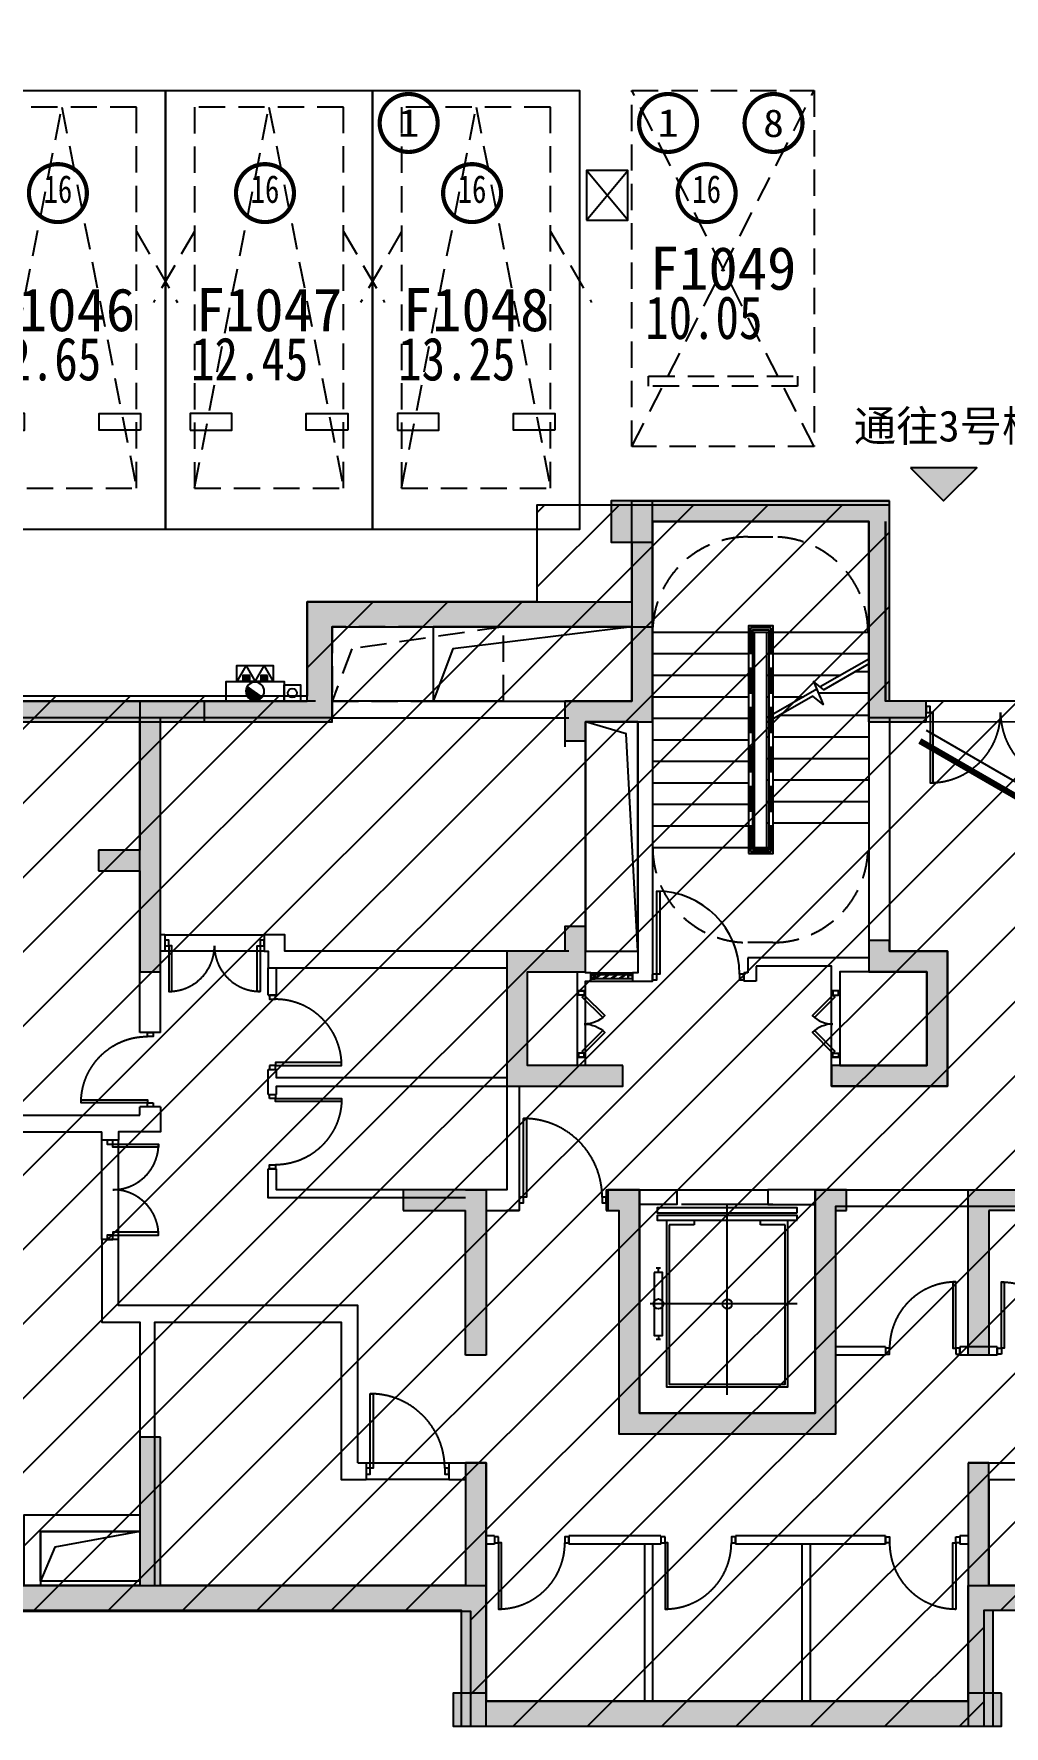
# Model space of a CAD drawing. Header units: millimetres. Extents: x 693907 to 1906102, y -24098 to 332602.
# Drawn here: x 885797 to 897510, y 150710 to 171151 of the extents above; entities that cross this region are included whole.
import ezdxf
from ezdxf.enums import TextEntityAlignment as Align
from ezdxf.xclip import XClip

# ---------------------------------------------------------------- set-up
doc = ezdxf.new("R2010")
doc.units = ezdxf.units.MM
doc.header["$LTSCALE"] = 100
doc.header["$XCLIPFRAME"] = 0
for name, pattern in [('A6-DK-B1F$0$$0$HIDDEN2', [4.7625, 3.175, -1.5875]), ('A6-DK-B1F$0$HIDDEN2', [4.7625, 3.175, -1.5875]), ('X3-B1F$0$HIDDEN2', [4.7625, 3.175, -1.5875]), ('XG-130-CORE-B1F(5400)$0$XG-14CORE-SF$0$X1-CORE-SF$0$HIDDEN2', [4.7625, 3.175, -1.5875])]:
    doc.linetypes.add(name, pattern=pattern)
doc.layers.get('Defpoints').update_dxf_attribs({"color": 189})
for name, color, linetype in [('-ACO-TTLB', 153, 'Continuous'), ('3#-HW-B1F$0$S-HATCH-X', 251, 'Continuous'), ('3#-W-B1F$0$S-COLUMN-S', 2, 'Continuous'), ('3#-W-B1F$0$S-WALL-S', 4, 'Continuous'), ('A-HATCH', 251, 'Continuous'), ('A-ROOM-IDEN', 31, 'Continuous'), ('A-WIND-IDEN', 244, 'Continuous'), ('A6-DK-B1F$0$$0$A-PRKG', 175, 'A6-DK-B1F$0$$0$HIDDEN2'), ('A6-DK-B1F$0$A-PRKG', 175, 'A6-DK-B1F$0$HIDDEN2'), ('A6-DK-B1F$0$A-PRKG-SIGN', 252, 'Continuous'), ('A6-DK-renfang-B1F$0$-ACO-LINE', 137, 'Continuous'), ('A6-DK-renfang-B1F$0$PUB_HATCH', 8, 'Continuous'), ('A6-DK-renfang-B1F$0$WALL', 9, 'Continuous'), ('A6-W-B1$0$S-WALL-S', 4, 'Continuous'), ('a_parking_number', 120, 'Continuous'), ('a_parking_price', 211, 'Continuous'), ('TP-DK-1(xhs)$0$P-J-DIM-L', 70, 'Continuous'), ('TP-DK-1(xhs)$0$P-X-L', 240, 'Continuous'), ('TP-DK-1(xhs)$0$P-X-M', 2, 'Continuous'), ('TP-DK-1(xhs)$0$P-X-X', 1, 'Continuous'), ('X3-B1F$0$A-HOLE-FLOR', 242, 'Continuous'), ('X3-B1F$0$A-VOID', 221, 'X3-B1F$0$HIDDEN2'), ('X3-B1F$0$xref(dwg引用图层)', 7, 'Continuous'), ('XA6-130-N-B1F$0$A-DOOR', 190, 'Continuous'), ('XA6-130-N-B1F$0$A-HOLE-FLOR', 242, 'Continuous'), ('XA6-130-N-B1F$0$A-STAIR', 142, 'Continuous'), ('XA6-130-N-B1F$0$A-WALL', 2, 'Continuous'), ('XG-130-CORE-B1F(5400)$0$A-DOOR', 190, 'Continuous'), ('XG-130-CORE-B1F(5400)$0$A-EVTR', 193, 'Continuous'), ('XG-130-CORE-B1F(5400)$0$A-HOLE-FLOR', 242, 'Continuous'), ('XG-130-CORE-B1F(5400)$0$A-SILL', 135, 'Continuous'), ('XG-130-CORE-B1F(5400)$0$A-STAIR', 142, 'Continuous'), ('XG-130-CORE-B1F(5400)$0$A-WALL', 2, 'Continuous'), ('XG-130-CORE-B1F(5400)$0$XG-14CORE-SF$0$A-STAIR', 142, 'Continuous'), ('XG-130-CORE-B1F(5400)$0$XG-14CORE-SF$0$X1-CORE-SF$0$A-INDEX', 134, 'Continuous'), ('XG-130-CORE-B1F(5400)$0$XG-14CORE-SF$0$X1-CORE-SF$0$A-RAIL', 55, 'Continuous'), ('XG-130-CORE-B1F(5400)$0$XG-14CORE-SF$0$X1-CORE-SF$0$A-STAIR', 142, 'Continuous'), ('XG-130-CORE-B1F(5400)$0$XU-3A-28F-SF$0$A-WIND', 126, 'Continuous'), ('xref(dwg引用图层)', 7, 'Continuous')]:
    doc.layers.add(name, color=color, linetype=linetype)
for name, color, linetype, plot in [('3#-HW-B1F$0$S-EDIT', 241, 'Continuous', False), ('A6-W-B1$0$S-EDIT', 241, 'Continuous', False), ('XG-130-CORE-B1F(5400)$0$XG-14CORE-SF$0$X1-CORE-SF$0$-ACO-PLTW', 220, 'XG-130-CORE-B1F(5400)$0$XG-14CORE-SF$0$X1-CORE-SF$0$HIDDEN2', False)]:
    doc.layers.add(name, color=color, linetype=linetype, plot=plot)
doc.layers.add('LVTRY', color=6, linetype='Continuous', lineweight=18)
doc.layers.add('PUB_TEXT', color=7, linetype='Continuous', lineweight=15)
doc.styles.add('-黑体', font='simhei.ttf')
doc.styles.add('华文细黑', font='STXIHEI.TTF')
doc.styles.add('黑体', font='simhei.ttf', dxfattribs={"width": 0.8})

# ---------------------------------------------------------------- blocks, each defined once
blk = doc.blocks.new('*U139')
for points in [[(-965, 985), (-965, 35), (-1000, 35), (-1000, 985)], [(-1000, 35), (-1050, 35), (-1050, -35), (-1000, -35)], [(0, 35), (-50, 35), (-50, -35), (0, -35)]]:
    blk.add_lwpolyline(points, close=True)
blk.add_arc((-1000, 35), 950, 0, 90)
blk = doc.blocks.new('*U133')
at = {"linetype": 'ByBlock', "lineweight": -2}
for points in [[(0, -35), (50, -35), (50, 35), (0, 35)], [(1150, -35), (1200, -35), (1200, 35), (1150, 35)], [(85, -585), (85, -35), (50, -35), (50, -585)], [(1115, -585), (1115, -35), (1150, -35), (1150, -585)]]:
    blk.add_lwpolyline(points, close=True, dxfattribs=at)
for centre, start, end in [((50, -35), 270, 0), ((1150, -35), 180, 270)]:
    blk.add_arc(centre, 550, start, end, dxfattribs=at)
blk = doc.blocks.new('*U132')
for points in [[(-850, 35), (-900, 35), (-900, -35), (-850, -35)], [(0, 35), (-50, 35), (-50, -35), (0, -35)], [(-815, -835), (-815, -35), (-850, -35), (-850, -835)]]:
    blk.add_lwpolyline(points, close=True)
blk.add_arc((-850, -35), 800, 270, 0)
blk = doc.blocks.new('*U134')
for points in [[(-850, 35), (-900, 35), (-900, -35), (-850, -35)], [(0, 35), (-50, 35), (-50, -35), (0, -35)], [(-815, -835), (-815, -35), (-850, -35), (-850, -835)]]:
    blk.add_lwpolyline(points, close=True)
blk.add_arc((-850, -35), 800, 270, 0)
blk = doc.blocks.new('*U141')
for points in [[(-900, 35), (-850, 35), (-850, -35), (-900, -35)], [(-50, 35), (0, 35), (0, -35), (-50, -35)], [(-85, -835), (-85, -35), (-50, -35), (-50, -835)]]:
    blk.add_lwpolyline(points, close=True)
blk.add_arc((-50, -35), 800, 180, 270)
blk = doc.blocks.new('*U142')
at = {"linetype": 'ByBlock', "lineweight": -2}
for points in [[(0, -35), (50, -35), (50, 35), (0, 35)], [(1750, -35), (1800, -35), (1800, 35), (1750, 35)], [(85, -885), (85, -35), (50, -35), (50, -885)], [(1715, -885), (1715, -35), (1750, -35), (1750, -885)]]:
    blk.add_lwpolyline(points, close=True, dxfattribs=at)
for centre, start, end in [((50, -35), 270, 0), ((1750, -35), 180, 270)]:
    blk.add_arc(centre, 850, start, end, dxfattribs=at)
blk = doc.blocks.new('*U144')
for points in [[(-85, 835), (-85, 35), (-50, 35), (-50, 835)], [(-900, -35), (-850, -35), (-850, 35), (-900, 35)], [(-50, -35), (0, -35), (0, 35), (-50, 35)]]:
    blk.add_lwpolyline(points, close=True)
blk.add_arc((-50, 35), 800, 90, 180)
blk = doc.blocks.new('*U136')
at = {"color": 0, "linetype": 'ByBlock', "lineweight": -2}
for points in [[(85, 935), (85, 35), (50, 35), (50, 935)], [(50, 35), (0, 35), (0, -35), (50, -35)], [(1000, 35), (950, 35), (950, -35), (1000, -35)]]:
    blk.add_lwpolyline(points, close=True, dxfattribs=at)
blk.add_arc((50, 35), 900, 360, 90, dxfattribs=at)
blk = doc.blocks.new('XA6-130-N-B1F')
at = {"layer": 'XA6-130-N-B1F$0$A-HOLE-FLOR'}
for points in [[(5880, 13190), (7950, 13190), (7950, 12290), (5880, 12290)], [(2360, 2260), (3560, 2260), (3560, 1660), (2360, 1660)]]:
    blk.add_lwpolyline(points, close=True, dxfattribs=at)
at = {"layer": 'XA6-130-N-B1F$0$A-HOLE-FLOR', "elevation": 0}
blk.add_lwpolyline([(7950, 13190), (6066, 12979), (5880, 12290)], dxfattribs=at)
at = {"layer": 'XA6-130-N-B1F$0$A-HOLE-FLOR'}
blk.add_lwpolyline([(3560, 2260), (2533, 2073), (2360, 1660)], dxfattribs=at)
at = {"layer": 'XA6-130-N-B1F$0$A-STAIR'}
for points in [[(3860, 9470), (5060, 9470)], [(5060, 9270), (3860, 9270)], [(3100, 5790), (3100, 6990)], [(3300, 5790), (3300, 6990)], [(6290, 3090), (7290, 3090)], [(7290, 2890), (6290, 2890)]]:
    blk.add_lwpolyline(points, dxfattribs=at)
at = {"layer": 'XA6-130-N-B1F$0$A-WALL'}
for p, q in [((12560, 14460), (12560, 12290)), ((12360, 14260), (12360, 9200))]:
    blk.add_line(p, q, dxfattribs=at)
for points in [[(13050, 12290), (12560, 12290), (12560, 14460)], [(13050, 12090), (12360, 12090), (12360, 14260)], [(9500, 13390), (5680, 13390), (5680, 12290), (700, 12290), (700, 10490), (700, 10490)], [(9500, 13190), (5880, 13190), (5880, 12090), (900, 12090), (900, 10290), (900, 10290), (900, 7090), (150, 7090), (150, 1610), (7740, 1610), (7740, 210), (13560, 210), (13560, 1610), (29020, 1610), (29020, 210), (34840, 210), (34840, 1610), (42480, 1610)], [(13050, 12090), (13050, 12290)], [(3560, 8290), (3560, 12090)], [(3810, 8290), (3810, 12090)], [(5880, 12090), (8740, 12090)], [(9190, 6390), (9590, 6390), (9590, 3690), (11710, 3690), (11710, 6390), (15990, 6390), (15990, 12090)], [(12610, 12090), (12610, 9270)], [(700, 10490), (700, 10490), (700, 7290), (-100, 7290), (-100, 1310), (7440, 1310), (7440, -90), (13860, -90), (13860, 1310), (28720, 1310), (28720, -90), (35140, -90), (35140, 1310), (42680, 1310)], [(3860, 9470), (3810, 9470)], [(3860, 9470), (3860, 9270)], [(7990, 9270), (5310, 9270), (5310, 9470), (5060, 9470), (5060, 9270), (5110, 9270), (5110, 9070), (7990, 9070)], [(3860, 9270), (3810, 9270)], [(8740, 9270), (7990, 9270), (7990, 6390), (5210, 6390), (5210, 6640)], [(8740, 9270), (7990, 9270), (7990, 7700)], [(5110, 8740), (5110, 9070)], [(5210, 8740), (5210, 9070)], [(5110, 8740), (5210, 8740)], [(12100, 6190), (16190, 6190), (16190, 8400)], [(3810, 8290), (3560, 8290)], [(5110, 7840), (5210, 7840)], [(5110, 7540), (5110, 7840)], [(7990, 7740), (5210, 7740), (5210, 7840)], [(5210, 7540), (5210, 7640), (7990, 7640)], [(8140, 7640), (8140, 6140), (7990, 6140)], [(3810, 7390), (3810, 7090), (3300, 7090), (3300, 6990), (3100, 6990)], [(3560, 7290), (3560, 7390)], [(3810, 7390), (3560, 7390)], [(5110, 7540), (5210, 7540)], [(900, 7290), (3560, 7290)], [(900, 7090), (3100, 7090)], [(3100, 6990), (3100, 7090)], [(7490, 6290), (5110, 6290), (5110, 6640)], [(5110, 6640), (5210, 6640)], [(9190, 6390), (9190, 6140)], [(7740, 6140), (8140, 6140)], [(9190, 6140), (9340, 6140), (9340, 3440), (11960, 3440), (11960, 6190), (12100, 6190)], [(6190, 3090), (6190, 4990), (3300, 4990), (3300, 5790), (3100, 5790), (3100, 4790), (3560, 4790), (3560, 1610)], [(3740, 1610), (3740, 4790), (5990, 4790), (5990, 2890), (6290, 2890)], [(12560, 4490), (11960, 4490)], [(12560, 4390), (11960, 4390)], [(12560, 4490), (12560, 4390)], [(13460, 4490), (13460, 4390)], [(13910, 4490), (13460, 4490)], [(13910, 4390), (13460, 4390)], [(13910, 4490), (13910, 4390)], [(6190, 3090), (6290, 3090)], [(6290, 3090), (6290, 2890)], [(7290, 3090), (7290, 2890)], [(7290, 3090), (7740, 3090), (7740, 1610)], [(13560, 3090), (16390, 3090)], [(13560, 3090), (13560, 1610)], [(7290, 2890), (7490, 2890), (7490, 1610)], [(13810, 2890), (13810, 1610)], [(13810, 2890), (16390, 2890)], [(3560, 2460), (2160, 2460), (2160, 1610)], [(3560, 2260), (2360, 2260), (2360, 1610)], [(7840, 2210), (7740, 2210)], [(7840, 2110), (7740, 2110)], [(7840, 2210), (7840, 2110)], [(9850, 2210), (8740, 2210)], [(8740, 2210), (8740, 2110)], [(9850, 2110), (8740, 2110)], [(9650, 2110), (9650, 210)], [(9750, 2110), (9750, 210)], [(9850, 2210), (9850, 2110)], [(12560, 2210), (10750, 2210)], [(10750, 2210), (10750, 2110)], [(12560, 2110), (10750, 2110)], [(11550, 2110), (11550, 210)], [(11650, 2110), (11650, 210)], [(12560, 2210), (12560, 2110)], [(13560, 2210), (13460, 2210)], [(13460, 2210), (13460, 2110)], [(13560, 2110), (13460, 2110)]]:
    blk.add_lwpolyline(points, dxfattribs=at)
at = {"layer": 'XA6-130-N-B1F$0$A-DOOR'}
for name, p in [('*U142', (13050, 12190)), ('*U133', (3860, 9370)), ('*U139', (9190, 6265)), ('*U144', (13460, 4440)), ('*U136', (6290, 2990)), ('*U134', (8740, 2160)), ('*U134', (10750, 2160)), ('*U141', (13460, 2160))]:
    blk.add_blockref(name, p, dxfattribs=at)
at = {"layer": 'XA6-130-N-B1F$0$A-DOOR', "rotation": 90}
for name, p in [('*U134', (5160, 8740)), ('*U133', (3200, 5790))]:
    blk.add_blockref(name, p, dxfattribs=at)
at = {"layer": 'XA6-130-N-B1F$0$A-DOOR', "xscale": -1}
for name, p, rotation in [('*U132', (3685, 8290), 270), ('*U134', (5160, 6640), 90)]:
    blk.add_blockref(name, p, dxfattribs=dict(at, rotation=rotation))
blk.add_blockref('*U144', (13910, 4440), dxfattribs=at)
blk = doc.blocks.new('*U150')
for p, q in [((-25, 0), (-25, 500)), ((25, 0), (25, 500))]:
    blk.add_line(p, q)
for points in [[(25, 500), (-25, 500), (-25, 450), (25, 450)], [(25, 500), (-25, 500), (-25, 450), (25, 450)], [(22, 497), (-22, 497), (-22, 453), (22, 453)], [(22, 497), (-22, 497), (-22, 453), (22, 453)], [(16, 395), (13, 395), (13, 399), (-16, 445), (-16, 450), (-13, 450), (-13, 446), (16, 400), (16, 395)], [(16, 295), (13, 295), (13, 299), (-16, 345), (-16, 350), (-13, 350), (-13, 346), (16, 300), (16, 295)], [(16, 195), (13, 195), (13, 199), (-16, 245), (-16, 250), (-13, 250), (-13, 246), (16, 200), (16, 195)], [(25, 0), (-25, 0), (-25, 50), (25, 50)], [(25, 0), (-25, 0), (-25, 50), (25, 50)], [(22, 3), (-22, 3), (-22, 47), (22, 47)], [(22, 3), (-22, 3), (-22, 47), (22, 47)], [(16, 95), (13, 95), (13, 99), (-16, 145), (-16, 150), (-13, 150), (-13, 146), (16, 100), (16, 95)]]:
    blk.add_lwpolyline(points, close=True)
blk = doc.blocks.new('*U151')
for points in [[(-1100, -35), (-1050, -35), (-1050, 35), (-1100, 35)], [(-50, -35), (0, -35), (0, 35), (-50, 35)], [(-85, -1035), (-85, -35), (-50, -35), (-50, -1035)]]:
    blk.add_lwpolyline(points, close=True)
blk.add_arc((-50, -35), 1000, 180, 270)
blk = doc.blocks.new('XG-130-CORE-B1F(5400)$0$DT-YL')
for p, q in [((13512, 6200), (12412, 6200)), ((12962, 3900), (12962, 6200)), ((12562, 5955), (12262, 5955)), ((12562, 6010), (12562, 5955)), ((13362, 5955), (13362, 6010)), ((13662, 5955), (13362, 5955)), ((12156, 5430), (12106, 5430)), ((12131, 5380), (12131, 5430)), ((13806, 5000), (12031, 5000)), ((12156, 4570), (12106, 4570)), ((12131, 4620), (12131, 4570))]:
    blk.add_line(p, q)
for points in [[(13806, 6100), (13806, 6160), (12118, 6160), (12118, 6100)], [(13806, 6010), (13806, 6070), (12118, 6070), (12118, 6010)], [(12081, 5380), (12081, 4620), (12181, 4620), (12181, 5380)]]:
    blk.add_lwpolyline(points, close=True)
for points in [[(12231, 6010), (12231, 4000), (13693, 4000), (13693, 6010)], [(12262, 5955), (12262, 4030), (13662, 4030), (13662, 5955)]]:
    blk.add_lwpolyline(points)
blk.add_circle((12131, 5000), 60)
at = {"extrusion": (0, 0, -1)}
blk.add_ellipse((12962, 5000), major_axis=(60.1, 0), ratio=0.918919, start_param=4.712389, end_param=10.995574, dxfattribs=at)
blk = doc.blocks.new('*U152')
at = {"linetype": 'ByBlock', "lineweight": -2}
for points in [[(322, 258), (75, 10), (50, 35), (297, 282)], [(478, 258), (725, 10), (750, 35), (503, 282)], [(0, 35), (50, 35), (50, -35), (0, -35)], [(800, 35), (750, 35), (750, -35), (800, -35)]]:
    blk.add_lwpolyline(points, close=True, dxfattribs=at)
for centre, start, end in [((50, 35), 0, 45), ((750, 35), 135, 180)]:
    blk.add_arc(centre, 350, start, end, dxfattribs=at)
blk = doc.blocks.new('XG-130-CORE-B1F(5400)')
at = {"layer": 'XG-130-CORE-B1F(5400)$0$A-HOLE-FLOR'}
blk.add_lwpolyline([(8940, 9270), (9570, 9270), (9570, 12040), (8940, 12040)], close=True, dxfattribs=at)
blk.add_lwpolyline([(9570, 9270), (9431, 11895), (8940, 12040)], dxfattribs=at)
at = {"layer": 'XG-130-CORE-B1F(5400)$0$A-SILL'}
for points in [[(9005, 9010), (9505, 9010)], [(9005, 8910), (9505, 8910)]]:
    blk.add_lwpolyline(points, dxfattribs=at)
at = {"layer": 'XG-130-CORE-B1F(5400)$0$A-STAIR'}
blk.add_lwpolyline([(10040, 6390), (11140, 6390)], dxfattribs=at)
at = {"layer": 'XG-130-CORE-B1F(5400)$0$A-WALL'}
for p, q in [((12360, 14460), (12360, 9190)), ((10850, 9010), (10850, 8910)), ((10900, 9190), (10900, 9010)), ((11000, 9090), (11000, 8910))]:
    blk.add_line(p, q, dxfattribs=at)
for points in [[(12360, 14460), (9750, 14460), (9750, 8990)], [(9500, 14160), (9500, 12290), (8690, 12290), (8690, 11740)], [(8940, 8790), (8940, 8910), (9005, 8910), (9005, 9010), (8940, 9010), (8940, 9010), (8940, 9010), (8940, 12040), (9570, 12040), (9570, 9010), (9505, 9010), (9505, 8910), (9750, 8910), (9750, 8990), (9750, 8990)], [(8940, 9570), (8690, 9570), (8690, 9270), (7990, 9270), (7990, 7640), (9390, 7640), (9390, 7890)], [(12610, 9400), (12610, 9270), (13310, 9270), (13310, 7640), (11910, 7640), (11910, 7990), (12010, 7990), (12010, 7890), (13060, 7890), (13060, 9020), (12010, 9020), (12010, 8790), (11910, 8790), (11910, 9090), (11000, 9090)], [(9390, 7890), (8240, 7890), (8240, 9020), (8840, 9020), (8840, 8790)], [(10900, 9010), (10850, 9010)], [(12360, 9190), (10900, 9190)], [(8940, 8790), (8840, 8790)], [(11000, 8910), (10850, 8910)], [(8940, 7890), (8940, 7990), (8840, 7990), (8840, 7890)], [(9590, 6390), (10040, 6390), (10040, 6210), (9590, 6210)], [(11710, 6390), (11140, 6390), (11140, 6210), (11710, 6210), (11710, 3690), (9590, 3690), (9590, 6210)]]:
    blk.add_lwpolyline(points, dxfattribs=at)
at = {"layer": 'XG-130-CORE-B1F(5400)$0$XG-14CORE-SF$0$A-STAIR'}
for p, q in [((8840, 8790), (8840, 7990)), ((8940, 7990), (8940, 8790)), ((11910, 7990), (11910, 8790)), ((12010, 8790), (12010, 7990))]:
    blk.add_line(p, q, dxfattribs=at)
at = {"layer": 'XG-130-CORE-B1F(5400)$0$XG-14CORE-SF$0$X1-CORE-SF$0$-ACO-PLTW'}
blk.add_line((11180, 13175), (10930, 13175), dxfattribs=at)
blk.add_lwpolyline([(10930, 13175), (10930, 10475), (11180, 10475), (11180, 13175)], dxfattribs=at)
at = {"layer": 'XG-130-CORE-B1F(5400)$0$XG-14CORE-SF$0$X1-CORE-SF$0$A-INDEX'}
for points in [[(12360, 12742), (11815, 12428), (11692, 12530), (11808, 12250), (11685, 12352), (11130, 12032)], [(12360, 12800), (11774, 12462)], [(11731, 12437), (11130, 12090)]]:
    blk.add_lwpolyline(points, dxfattribs=at)
at = {"layer": 'XG-130-CORE-B1F(5400)$0$XG-14CORE-SF$0$X1-CORE-SF$0$A-RAIL'}
for points in [[(10905, 10450), (11205, 10450), (11205, 13200), (10905, 13200)], [(10955, 10500), (11155, 10500), (11155, 13150), (10955, 13150)]]:
    blk.add_lwpolyline(points, close=True, dxfattribs=at)
at = {"layer": 'XG-130-CORE-B1F(5400)$0$XG-14CORE-SF$0$X1-CORE-SF$0$A-STAIR'}
for p, q in [((9750, 13125), (10905, 13125)), ((10955, 13125), (11155, 13125)), ((10980, 10525), (10980, 13125)), ((11130, 10525), (11130, 13125)), ((11205, 13125), (12360, 13125)), ((9750, 12865), (10905, 12865)), ((10955, 12865), (10980, 12865)), ((11130, 12865), (11155, 12865)), ((11205, 12865), (12360, 12865)), ((9750, 12605), (10905, 12605)), ((10955, 12605), (10980, 12605)), ((11130, 12605), (11155, 12605)), ((11205, 12605), (12022, 12605)), ((12200, 12650), (12360, 12650)), ((9750, 12345), (10905, 12345)), ((10955, 12345), (10980, 12345)), ((11130, 12345), (11155, 12345)), ((11205, 12345), (11572, 12345)), ((11750, 12390), (12360, 12390)), ((9750, 12085), (10905, 12085)), ((10955, 12085), (10980, 12085)), ((11282, 12120), (12360, 12120)), ((11130, 11860), (11155, 11860)), ((11205, 11860), (12360, 11860)), ((9750, 11825), (10905, 11825)), ((10955, 11825), (10980, 11825)), ((9750, 11565), (10905, 11565)), ((10955, 11565), (10980, 11565)), ((11130, 11600), (11155, 11600)), ((11205, 11600), (12360, 11600)), ((9750, 11305), (10905, 11305)), ((10955, 11305), (10980, 11305)), ((11130, 11340), (11155, 11340)), ((11205, 11340), (12360, 11340)), ((9750, 11045), (10905, 11045)), ((10955, 11045), (10980, 11045)), ((11130, 11080), (11155, 11080)), ((11205, 11080), (12360, 11080)), ((9750, 10785), (10905, 10785)), ((10955, 10785), (10980, 10785)), ((11130, 10820), (11155, 10820)), ((11205, 10820), (12360, 10820)), ((9750, 10525), (10905, 10525)), ((10955, 10525), (11155, 10525))]:
    blk.add_line(p, q, dxfattribs=at)
at = {"layer": 'XG-130-CORE-B1F(5400)$0$XG-14CORE-SF$0$X1-CORE-SF$0$A-STAIR', "linetype": 'XG-130-CORE-B1F(5400)$0$XG-14CORE-SF$0$X1-CORE-SF$0$HIDDEN2'}
for points in [[(10900, 14275), (11200, 14275)], [(11200, 9375), (10900, 9375)]]:
    blk.add_lwpolyline(points, dxfattribs=at)
for centre, start, end in [((10900, 13125), 90, 180), ((11200, 13125), 0, 90), ((10900, 10525), 180, 270), ((11200, 10525), 270, 0)]:
    blk.add_arc(centre, 1150, start, end, dxfattribs=at)
at = {"layer": 'XG-130-CORE-B1F(5400)$0$A-DOOR'}
for name, p, rotation in [('*U151', (9750, 8960), 180), ('*U152', (11960, 7990), 90)]:
    blk.add_blockref(name, p, dxfattribs=dict(at, rotation=rotation))
at = {"layer": 'XG-130-CORE-B1F(5400)$0$A-DOOR', "xscale": -1, "rotation": 270}
blk.add_blockref('*U152', (8890, 7990), dxfattribs=at)
at = {"layer": 'XG-130-CORE-B1F(5400)$0$A-EVTR'}
blk.add_blockref('XG-130-CORE-B1F(5400)$0$DT-YL', (-2312, 10), dxfattribs=at)
at = {"layer": 'XG-130-CORE-B1F(5400)$0$XU-3A-28F-SF$0$A-WIND', "rotation": 90}
blk.add_blockref('*U150', (9505, 8960), dxfattribs=at)
blk = doc.blocks.new('X3-B1F')
at = {"layer": 'X3-B1F$0$A-HOLE-FLOR'}
blk.add_lwpolyline([(7100, 12290), (9500, 12290), (9500, 13190), (7100, 13190)], close=True, dxfattribs=at)
blk.add_lwpolyline([(9500, 13190), (7339, 12923), (7100, 12290)], dxfattribs=at)
at = {"layer": 'X3-B1F$0$A-VOID'}
blk.add_lwpolyline([(5880, 12290), (7950, 12290), (7950, 13190), (5880, 13190)], close=True, dxfattribs=at)
blk.add_lwpolyline([(7950, 13190), (6119, 12923), (5880, 12290)], dxfattribs=at)
ref = blk.add_blockref('XA6-130-N-B1F', (0, 0))
XClip(ref).set_block_clipping_path([(20599.9999999896, 14900), (20599.9999999868, 7290), (19823.7728145606, 7290), (19782.5102840019, 5000), (20800.000000001, 4770.3631118665), (22503.5398546089, 4770.3631118665), (22742.7433272027, 7290.0000000048), (21980.0000000132, 7290.0000000048), (21980.0000000132, 14900), (43579.9999999999, 14900), (43579.9999999999, -2000), (-1000.0000000001, -2000), (-1000.0000000001, 7290.0000000001), (700, 7290.0000000001), (700.000000039, 12290.0000000001), (9499.9999999861, 12290.0000000158), (9649.9999999999, 14900.0000000006)])
at = {"layer": 'X3-B1F$0$xref(dwg引用图层)'}
blk.add_blockref('XG-130-CORE-B1F(5400)', (0, 0), dxfattribs=at)
blk = doc.blocks.new('3#-HW-B1F')
at = {"layer": '3#-HW-B1F$0$S-HATCH-X'}
for points in [[(9750, 14710), (9250, 14710), (9250, 14210), (9750, 14210)], [(12610, 14710), (9750, 14710), (9750, 14460), (12360, 14460), (12360, 13990), (12360, 12040), (13050, 12040), (13050, 12290), (12610, 12290), (12610, 13990)], [(9750, 14210), (9500, 14210), (9500, 12290), (8690, 12290), (8690, 11810), (8940, 11810), (8940, 12040), (9750, 12040)], [(3810, 12040), (4340, 12040), (4340, 12290), (3560, 12290), (3560, 10490), (3060, 10490), (3060, 10240), (3560, 10240), (3560, 9020), (3810, 9020)], [(9390, 7890), (8240, 7890), (8240, 9020), (8940, 9020), (8940, 9570), (8690, 9570), (8690, 9270), (7990, 9270), (7990, 7640), (9390, 7640), (9390, 7710)], [(13310, 9270), (12610, 9270), (12610, 9400), (12360, 9400), (12360, 9020), (13060, 9020), (13060, 7890), (11910, 7890), (11910, 7710), (11910, 7640), (13310, 7640)], [(7740, 6390), (7490, 6390), (6740, 6390), (6740, 6140), (7490, 6140), (7490, 4390), (7740, 4390)], [(11960, 6140), (12090, 6140), (12090, 6390), (11710, 6390), (11710, 3690), (9590, 3690), (9590, 6390), (9210, 6390), (9210, 6140), (9340, 6140), (9340, 3440), (11960, 3440)], [(13810, 6140), (14560, 6140), (14560, 6390), (13810, 6390), (13560, 6390), (13560, 4390), (13810, 4390)], [(29020, 1610), (29020, 3090), (28770, 3090), (28770, 1610), (25090, 1610), (25090, 4200), (24840, 4200), (24840, 1610), (17740, 1610), (17740, 4200), (17490, 4200), (17490, 1610), (13810, 1610), (13810, 3090), (13560, 3090), (13560, 1610), (13560, 310), (13860, 310), (13860, 1310), (28720, 1310), (28720, 310), (29020, 310)], [(7740, 1610), (7740, 3090), (7490, 3090), (7490, 1610), (3810, 1610), (3810, 3400), (3560, 3400), (3560, 1610), (150, 1610), (150, 3310), (-100, 3310), (-100, 1610), (-4528, 1610), (-4528, 1310), (-100, 1310), (150, 1310), (7440, 1310), (7440, 310), (7740, 310)], [(7740, 310), (7340, 310), (7340, -90), (7740, -90)], [(13560, 210), (7740, 210), (7740, -90), (13560, -90)], [(13960, 310), (13560, 310), (13560, 210), (13560, -90), (13860, -90), (13960, -90)]]:
    blk.add_hatch(color=256, dxfattribs=at).paths.add_polyline_path(points)
at = {"layer": '3#-HW-B1F$0$S-EDIT'}
for p, q in [((12610, 14710), (9500, 14710)), ((12610, 13990), (12610, 14710)), ((9750, 14460), (12360, 14460)), ((12360, 14460), (12360, 13990)), ((9500, 14210), (9500, 12290)), ((9750, 12040), (9750, 14210)), ((12360, 13990), (12360, 12040)), ((12610, 12290), (12610, 13990)), ((4340, 12290), (3560, 12290)), ((3560, 12290), (3560, 10490)), ((4340, 12040), (4340, 12290)), ((9500, 12290), (8690, 12290)), ((8690, 12290), (8690, 11810)), ((13050, 12290), (12610, 12290)), ((13050, 12040), (13050, 12290)), ((3810, 9020), (3810, 12040)), ((3810, 12040), (4340, 12040)), ((8940, 11810), (8940, 12040)), ((8940, 12040), (9750, 12040)), ((12360, 12040), (13050, 12040)), ((8690, 11810), (8940, 11810)), ((3560, 10490), (3060, 10490)), ((3060, 10490), (3060, 10240)), ((3060, 10240), (3560, 10240)), ((3560, 10240), (3560, 9020)), ((8940, 9570), (8690, 9570)), ((8690, 9570), (8690, 9270)), ((8940, 9020), (8940, 9570)), ((7990, 9270), (7990, 7640)), ((8690, 9270), (7990, 9270)), ((12610, 9400), (12360, 9400)), ((12360, 9400), (12360, 9020)), ((12610, 9270), (12610, 9400)), ((13310, 9270), (12610, 9270)), ((13310, 7640), (13310, 9270)), ((3560, 9020), (3810, 9020)), ((8240, 7890), (8240, 9020)), ((8240, 9020), (8940, 9020)), ((12360, 9020), (13060, 9020)), ((13060, 9020), (13060, 7890)), ((9390, 7890), (8240, 7890)), ((9390, 7710), (9390, 7890)), ((13060, 7890), (11910, 7890)), ((11910, 7890), (11910, 7710)), ((7990, 7640), (9390, 7640)), ((9390, 7640), (9390, 7710)), ((9390, 7710), (9390, 7710)), ((11910, 7710), (11910, 7710)), ((11910, 7710), (11910, 7640)), ((11910, 7640), (13310, 7640)), ((7490, 6390), (6740, 6390)), ((6740, 6390), (6740, 6140)), ((7490, 6390), (7740, 6390)), ((7740, 6390), (7740, 4390)), ((9590, 6390), (9210, 6390)), ((9210, 6390), (9210, 6140)), ((9590, 3690), (9590, 6390)), ((12090, 6390), (11710, 6390)), ((11710, 6390), (11710, 3690)), ((12090, 6140), (12090, 6390)), ((13560, 4390), (13560, 6390)), ((13560, 6390), (13810, 6390)), ((13810, 6390), (14560, 6390)), ((6740, 6140), (7490, 6140)), ((7490, 4390), (7490, 6140)), ((9210, 6140), (9340, 6140)), ((9340, 6140), (9340, 3440)), ((11960, 3440), (11960, 6140)), ((11960, 6140), (12090, 6140)), ((13810, 6140), (13810, 4390)), ((14560, 6140), (13810, 6140)), ((7740, 4390), (7490, 4390)), ((13810, 4390), (13560, 4390)), ((11710, 3690), (9590, 3690)), ((3810, 3400), (3560, 3400)), ((3560, 3400), (3560, 1610)), ((3810, 1610), (3810, 3400)), ((9340, 3440), (11960, 3440)), ((7740, 3090), (7490, 3090)), ((7490, 3090), (7490, 1610)), ((7740, 1610), (7740, 3090)), ((13810, 3090), (13560, 3090)), ((13560, 3090), (13560, 1610)), ((13810, 1610), (13810, 3090)), ((3560, 1610), (150, 1610)), ((7490, 1610), (3810, 1610)), ((7740, 210), (7740, 1610)), ((13560, 1610), (13560, 210)), ((17490, 1610), (13810, 1610)), ((150, 1310), (7440, 1310)), ((7440, 1310), (7440, 310)), ((13860, 310), (13860, 1310)), ((13860, 1310), (28720, 1310)), ((13560, 210), (7740, 210)), ((7440, -90), (13860, -90))]:
    blk.add_line(p, q, dxfattribs=at)
for points in [[(9750, 14710), (9250, 14710), (9250, 14210), (9750, 14210)], [(7740, 310), (7340, 310), (7340, -90), (7740, -90)], [(13960, 310), (13560, 310), (13560, -90), (13960, -90)]]:
    blk.add_lwpolyline(points, close=True, dxfattribs=at)
blk = doc.blocks.new('3#-W-B1F')
at = {"layer": '3#-W-B1F$0$S-COLUMN-S'}
for points in [[(9750, 14710), (9250, 14710), (9250, 14210), (9750, 14210)], [(7740, 310), (7340, 310), (7340, -90), (7740, -90)], [(13960, 310), (13560, 310), (13560, -90), (13960, -90)]]:
    blk.add_lwpolyline(points, close=True, dxfattribs=at)
at = {"layer": '3#-W-B1F$0$S-WALL-S', "color": 0, "linetype": 'ByBlock', "lineweight": -2}
for p, q in [((12610, 14710), (9500, 14710)), ((12610, 13990), (12610, 14710)), ((9750, 14460), (12360, 14460)), ((12360, 14460), (12360, 13990)), ((9500, 14210), (9500, 12290)), ((9750, 12040), (9750, 14210)), ((12360, 13990), (12360, 12040)), ((12610, 12290), (12610, 13990)), ((4340, 12290), (3560, 12290)), ((3560, 12290), (3560, 10490)), ((4340, 12040), (4340, 12290)), ((9500, 12290), (8690, 12290)), ((8690, 12290), (8690, 11810)), ((13050, 12290), (12610, 12290)), ((13050, 12040), (13050, 12290)), ((3810, 9020), (3810, 12040)), ((3810, 12040), (4340, 12040)), ((8940, 11810), (8940, 12040)), ((8940, 12040), (9750, 12040)), ((12360, 12040), (13050, 12040)), ((8690, 11810), (8940, 11810)), ((3560, 10490), (3060, 10490)), ((3060, 10490), (3060, 10240)), ((3060, 10240), (3560, 10240)), ((3560, 10240), (3560, 9020)), ((8940, 9570), (8690, 9570)), ((8690, 9570), (8690, 9270)), ((8940, 9020), (8940, 9570)), ((7990, 9270), (7990, 7640)), ((8690, 9270), (7990, 9270)), ((12610, 9400), (12360, 9400)), ((12360, 9400), (12360, 9020)), ((12610, 9270), (12610, 9400)), ((13310, 9270), (12610, 9270)), ((13310, 7640), (13310, 9270)), ((3560, 9020), (3810, 9020)), ((8240, 7890), (8240, 9020)), ((8240, 9020), (8940, 9020)), ((12360, 9020), (13060, 9020)), ((13060, 9020), (13060, 7890)), ((9390, 7890), (8240, 7890)), ((9390, 7710), (9390, 7890)), ((13060, 7890), (11910, 7890)), ((11910, 7890), (11910, 7710)), ((7990, 7640), (9390, 7640)), ((9390, 7640), (9390, 7710)), ((9390, 7710), (9390, 7710)), ((11910, 7710), (11910, 7710)), ((11910, 7710), (11910, 7640)), ((11910, 7640), (13310, 7640)), ((7490, 6390), (6740, 6390)), ((6740, 6390), (6740, 6140)), ((7490, 6390), (7740, 6390)), ((7740, 6390), (7740, 4390)), ((9590, 6390), (9210, 6390)), ((9210, 6390), (9210, 6140)), ((9590, 3690), (9590, 6390)), ((12090, 6390), (11710, 6390)), ((11710, 6390), (11710, 3690)), ((12090, 6140), (12090, 6390)), ((13560, 4390), (13560, 6390)), ((13560, 6390), (13810, 6390)), ((13810, 6390), (14560, 6390)), ((6740, 6140), (7490, 6140)), ((7490, 4390), (7490, 6140)), ((9210, 6140), (9340, 6140)), ((9340, 6140), (9340, 3440)), ((11960, 3440), (11960, 6140)), ((11960, 6140), (12090, 6140)), ((14560, 6140), (13810, 6140)), ((13810, 6140), (13810, 4390)), ((7740, 4390), (7490, 4390)), ((13810, 4390), (13560, 4390)), ((11710, 3690), (9590, 3690)), ((3810, 3400), (3560, 3400)), ((3560, 3400), (3560, 1610)), ((3810, 1610), (3810, 3400)), ((9340, 3440), (11960, 3440)), ((7740, 3090), (7490, 3090)), ((7490, 3090), (7490, 1610)), ((7740, 1610), (7740, 3090)), ((13810, 3090), (13560, 3090)), ((13560, 3090), (13560, 1610)), ((13810, 1610), (13810, 3090)), ((3560, 1610), (150, 1610)), ((7490, 1610), (3810, 1610)), ((7740, 210), (7740, 1610)), ((13560, 1610), (13560, 210)), ((17490, 1610), (13810, 1610)), ((150, 1310), (7440, 1310)), ((7440, 1310), (7440, 310)), ((13860, 310), (13860, 1310)), ((13860, 1310), (28720, 1310)), ((13560, 210), (7740, 210)), ((7440, -90), (13860, -90))]:
    blk.add_line(p, q, dxfattribs=at)
blk = doc.blocks.new('BF1')
at = {"layer": 'xref(dwg引用图层)'}
for name in ['3#-HW-B1F', '3#-W-B1F']:
    blk.add_blockref(name, (141300, 150800), dxfattribs=at)
blk = doc.blocks.new('TP-DK-1(xhs)$0$PG01.1')
at = {"color": 1}
for p, q in [((108, 187), (0, 0)), ((80, 72), (66, 58)), ((89, 72), (66, 48)), ((99, 72), (66, 39)), ((109, 72), (66, 29)), ((118, 72), (66, 20)), ((128, 72), (66, 10)), ((138, 72), (66, 0)), ((147, 72), (76, 0)), ((150, 65), (85, 0)), ((150, 56), (94, 0)), ((150, 46), (104, 0)), ((216, 0), (108, 187)), ((150, 36), (114, 0)), ((150, 27), (123, 0)), ((150, 17), (133, 0)), ((150, 8), (142, 0)), ((324, 187), (216, 0)), ((296, 72), (282, 58)), ((305, 72), (282, 48)), ((315, 72), (282, 39)), ((325, 72), (282, 29)), ((334, 72), (282, 20)), ((344, 72), (282, 10)), ((354, 72), (282, 0)), ((363, 72), (292, 0)), ((366, 65), (301, 0)), ((366, 56), (310, 0)), ((366, 46), (320, 0)), ((432, 0), (324, 187)), ((366, 36), (330, 0)), ((366, 27), (339, 0)), ((366, 17), (349, 0)), ((366, 8), (358, 0))]:
    blk.add_line(p, q, dxfattribs=at)
at = {"color": 2}
for p, q in [((0, 0), (216, 0)), ((216, 0), (432, 0))]:
    blk.add_line(p, q, dxfattribs=at)
at = {"color": 1}
for points in [[(0, 0), (436, 0), (436, 190), (0, 190)], [(66, 72), (150, 72), (150, 0), (66, 0)], [(282, 72), (366, 72), (366, 0), (282, 0)]]:
    blk.add_lwpolyline(points, close=True, dxfattribs=at)
blk = doc.blocks.new('TP-DK-1(xhs)$0$PG02.4')
blk.add_hatch(color=1).paths.add_polyline_path([(265, 48, 0.699012), (461, 120, 0.141488), (444, 179)])
at = {"color": 1}
blk.add_line((265, 48), (444, 179), dxfattribs=at)
blk.add_lwpolyline([(0, 0), (700, 0), (700, 240), (0, 240)], close=True, dxfattribs=at)
blk.add_circle((350, 120), 111, dxfattribs=at)
blk = doc.blocks.new('TP-DK-1(xhs)')
at = {"layer": 'TP-DK-1(xhs)$0$P-J-DIM-L', "color": 8, "true_color": 0x808080}
blk.add_lwpolyline([(146600, 163090), (146600, 163290), (146800, 163290), (146800, 163090)], close=True, dxfattribs=at)
at = {"layer": 'TP-DK-1(xhs)$0$P-X-L'}
blk.add_circle((146700, 163190), 55, dxfattribs=at)
at = {"layer": 'TP-DK-1(xhs)$0$P-X-M', "extrusion": (0, 0, -1), "zscale": -1}
blk.add_blockref('TP-DK-1(xhs)$0$PG01.1', (-146468, 163330), dxfattribs=at)
at = {"layer": 'TP-DK-1(xhs)$0$P-X-X', "xscale": -1}
blk.add_blockref('TP-DK-1(xhs)$0$PG02.4', (146600, 163090), dxfattribs=at)
blk = doc.blocks.new('A6-W-B1$0$Z-2')
at = {"layer": 'A6-W-B1$0$S-EDIT'}
for p, q in [((72869, 44139), (73369, 43539)), ((73369, 44139), (72869, 43539))]:
    blk.add_line(p, q, dxfattribs=at)
at = {"layer": 'A6-W-B1$0$S-WALL-S', "color": 0, "linetype": 'ByBlock', "lineweight": -2}
blk.add_lwpolyline([(73369, 44139), (72869, 44139), (72869, 43539), (73369, 43539), (73369, 44139)], dxfattribs=at)
blk = doc.blocks.new('A6-W-B1', base_point=(85957, 40190))
at = {"layer": 'A6-W-B1$0$S-WALL-S', "rotation": 180}
blk.add_blockref('A6-W-B1$0$Z-2', (309577, 253229), dxfattribs=at)
blk = doc.blocks.new('A6-DK-renfang-B1F')
at = {"layer": 'A6-DK-renfang-B1F$0$PUB_HATCH'}
for points in [[(150800, 164290), (151050, 163990), (151050, 165260), (150800, 165510)], [(150800, 165510), (151050, 165260), (153660, 165260), (153910, 165510)], [(153660, 162840), (153910, 163090), (153910, 165510), (153660, 165260)], [(146880, 164290), (147180, 163990), (151050, 163990), (150800, 164290)], [(146880, 163090), (147180, 162840), (147180, 163990), (146880, 164290)], [(142167, 162965), (142250, 162840), (147180, 162840), (146880, 163090), (142250, 163090)], [(153660, 162840), (154350, 162840), (154350, 163090), (153910, 163090)]]:
    blk.add_hatch(color=256, dxfattribs=at).paths.add_polyline_path(points)
at = {"color": 0}
blk.add_line((154350, 162740), (155909, 161840), dxfattribs=at)
at = {"color": 0, "const_width": 75}
blk.add_lwpolyline([(154275, 162610), (155834, 161710)], dxfattribs=at)
at = {"layer": 'A6-DK-renfang-B1F$0$-ACO-LINE', "color": 3, "const_width": 20}
blk.add_lwpolyline([(175100, 181610), (175100, 165260), (171520, 165260), (171520, 162840), (153660, 162840), (153660, 165260), (151050, 165260), (151050, 163990), (147180, 163990), (147180, 162840), (142000, 162840), (142000, 165033), (134175, 165031), (134175, 167575), (121730, 167575)], dxfattribs=at)
at = {"layer": 'A6-DK-renfang-B1F$0$WALL', "color": 3}
for p, q in [((150800, 164290), (150800, 165510)), ((150800, 165510), (153910, 165510)), ((153910, 163090), (153910, 165510)), ((151050, 163990), (151050, 165260)), ((151050, 165260), (153660, 165260)), ((153660, 162840), (153660, 165260)), ((146880, 164290), (150800, 164290)), ((146880, 163090), (146880, 164290)), ((147180, 163990), (151050, 163990)), ((147180, 162840), (147180, 163990)), ((142250, 163090), (146880, 163090)), ((154350, 163090), (153910, 163090)), ((154350, 162840), (154350, 163090)), ((142250, 162840), (147180, 162840)), ((153660, 162840), (154350, 162840))]:
    blk.add_line(p, q, dxfattribs=at)
blk = doc.blocks.new('dttc')
at = {"layer": 'A-HATCH'}
h = blk.add_hatch(dxfattribs=at)
h.set_pattern_fill('ANSI31', color=256, scale=200)
h.paths.add_polyline_path([(141200, 152100), (148850, 152100), (148850, 150710), (155050, 150710), (155050, 152110), (170130, 152110), (170130, 150710), (176330, 150710), (176330, 152110), (183980, 152110), (183980, 153690), (184980, 153690), (184980, 157090), (183980, 157090), (183980, 158090), (183180, 158090), (183180, 163090), (178330, 163090), (178330, 164290), (174380, 164290), (174380, 165510), (171270, 165510), (171270, 163090), (153910, 163090), (153910, 165460), (149650, 165460), (149650, 164290), (146880, 164290), (146880, 163150), (142250, 163150), (142000, 163150), (142000, 158150), (141200, 158150)])
blk.add_lwpolyline([(171270, 163090), (153910, 163090), (153910, 165460), (149650, 165460), (149650, 164290), (146880, 164290), (146880, 163150), (142250, 163150), (142000, 163150), (142000, 158150), (141200, 158150), (141200, 152100), (148850, 152100), (148850, 150710), (155050, 150710), (155050, 152110), (170130, 152110)], dxfattribs=at)
blk = doc.blocks.new('A6-DK-B1F$0$标准车位')
blk.add_lwpolyline([(350, 4600), (1250, 0), (2150, 4600)])
blk.add_lwpolyline([(350, 4600), (2150, 4600), (2150, 0), (350, 0)], close=True)
at = {"layer": 'A6-DK-B1F$0$A-PRKG-SIGN'}
for points in [[(0, -200), (2500, -200), (2500, 5100), (0, 5100)], [(300, 3900), (800, 3900), (800, 3700), (300, 3700)], [(2200, 3900), (1700, 3900), (1700, 3700), (2200, 3700)]]:
    blk.add_lwpolyline(points, close=True, dxfattribs=at)
at = {"layer": 'Defpoints', "color": 8, "linetype": 'A6-DK-B1F$0$HIDDEN2', "extrusion": (-5.18032e-09, 4.96178e-22, 1), "elevation": 0}
for points in [[(350, 1500), (-145, 2357)], [(2150, 1500), (2645, 2357)]]:
    blk.add_lwpolyline(points, dxfattribs=at)
blk = doc.blocks.new('A6-DK-B1F$0$$0$A$C46FA2BC5')
at = {"layer": 'A6-DK-B1F$0$$0$A-PRKG', "color": 6, "linetype": 'ByBlock'}
blk.add_lwpolyline([(-2200, 0), (0, 0), (0, -4300), (-2200, -4300)], close=True, dxfattribs=at)
at = {"layer": 'A6-DK-B1F$0$$0$A-PRKG', "color": 6}
for points in [[(0, -4300), (-2200, 0)], [(-2200, -4300), (0, 0)]]:
    blk.add_lwpolyline(points, dxfattribs=at)
blk.add_lwpolyline([(-2000, -3450), (-200, -3450), (-200, -3570), (-2000, -3570)], close=True, dxfattribs=at)

msp = doc.modelspace()

# ---------------------------------------------------------------- hatches: boundary and pattern name
at = {"layer": 'A-HATCH'}
h = msp.add_hatch(color=256, dxfattribs=at)
h.dxf.hatch_style = 1
h.paths.add_polyline_path([(896379.4, 165910), (896779.4, 165510), (897179.4, 165910)])

# ---------------------------------------------------------------- linework, layer by layer
at = {"layer": 'A-WIND-IDEN'}
msp.add_lwpolyline([(896379.4, 165910), (896779.4, 165510), (897179.4, 165910)], close=True, dxfattribs=at)
at = {"layer": 'LVTRY', "color": 6, "const_width": 50}
for points in [[(890671.5, 170074.6, 1), (889971.5, 170074.6, 1)], [(893803.2, 170074.6, 1), (893103.2, 170074.6, 1)], [(895075.9, 170074.6, 1), (894375.9, 170074.6, 1)], [(886437, 169227.6, 1), (885737, 169227.6, 1)], [(888937, 169227.6, 1), (888237, 169227.6, 1)], [(891437, 169227.6, 1), (890737, 169227.6, 1)], [(894268.7, 169227.6, 1), (893568.7, 169227.6, 1)]]:
    msp.add_lwpolyline(points, format="xyb", close=True, dxfattribs=at)

# ---------------------------------------------------------------- block references
at = {"layer": '-ACO-TTLB'}
for name in ['BF1', 'dttc']:
    msp.add_blockref(name, (742216.9, 0), dxfattribs=at)
at = {"layer": 'A6-DK-B1F$0$A-PRKG', "linetype": 'ByBlock', "extrusion": (-5.18032e-09, -4.99113e-22, -1), "zscale": -1, "rotation": 180}
for p in [(-884885.2, 170265.1, 0), (-887385.2, 170265.1, 0), (-889885.2, 170265.1, 0)]:
    msp.add_blockref('A6-DK-B1F$0$标准车位', p, dxfattribs=at)
at = {"layer": 'A6-DK-B1F$0$A-PRKG'}
msp.add_blockref('A6-DK-B1F$0$$0$A$C46FA2BC5', (895217, 170465.1, 0), dxfattribs=at)
at = {"layer": 'xref(dwg引用图层)'}
for name, p in [('A6-W-B1', (742216.9, 0)), ('TP-DK-1(xhs)', (742216.9, 0)), ('A6-DK-renfang-B1F', (742216.9, 0)), ('X3-B1F', (883516.9, 150800))]:
    msp.add_blockref(name, p, dxfattribs=at)

# ---------------------------------------------------------------- texts
at = {"layer": 'A-ROOM-IDEN', "style": '华文细黑'}
msp.add_text('通往3号楼', height=375, dxfattribs=at).set_placement((896844.6, 166227.5), align=Align.CENTER)
at = {"layer": 'a_parking_number', "style": '华文细黑'}
for s, p in [('F1049', (894117, 168315.1)), ('F1046', (886135.2, 167815.1)), ('F1047', (888635.2, 167815.1)), ('F1048', (891135.2, 167815.1))]:
    msp.add_text(s, height=520, dxfattribs=at).set_placement(p, align=Align.MIDDLE)
at = {"layer": 'a_parking_price', "style": '黑体', "width": 0.8}
for s, p in [('10.05', (893176.9, 167465.2)), ('12.65', (885195.1, 166965.2)), ('12.45', (887695.1, 166965.2)), ('13.25', (890195.1, 166965.2))]:
    msp.add_text(s, height=520, dxfattribs=at).set_placement(p)
at = {"layer": 'PUB_TEXT', "color": 6, "style": '-黑体'}
for s, width, p, p2 in [('1', 1.065055, (890193.2, 169908.4), (890449.8, 169908.4)), ('1', 1.065055, (893325, 169908.4), (893581.5, 169908.4)), ('8', 1.032317, (894601.5, 169905.4), (894850.2, 169905.4)), ('16', 0.720691, (885913.4, 169109.4), (886260.6, 169109.4)), ('16', 0.720691, (888413.4, 169109.4), (888760.6, 169109.4)), ('16', 0.720691, (890913.4, 169109.4), (891260.6, 169109.4)), ('16', 0.720691, (893745.1, 169109.4), (894092.3, 169109.4))]:
    msp.add_text(s, height=335, dxfattribs=dict(at, width=width)).set_placement(p, p2, align=Align.FIT)

doc.saveas('drawing.dxf')
